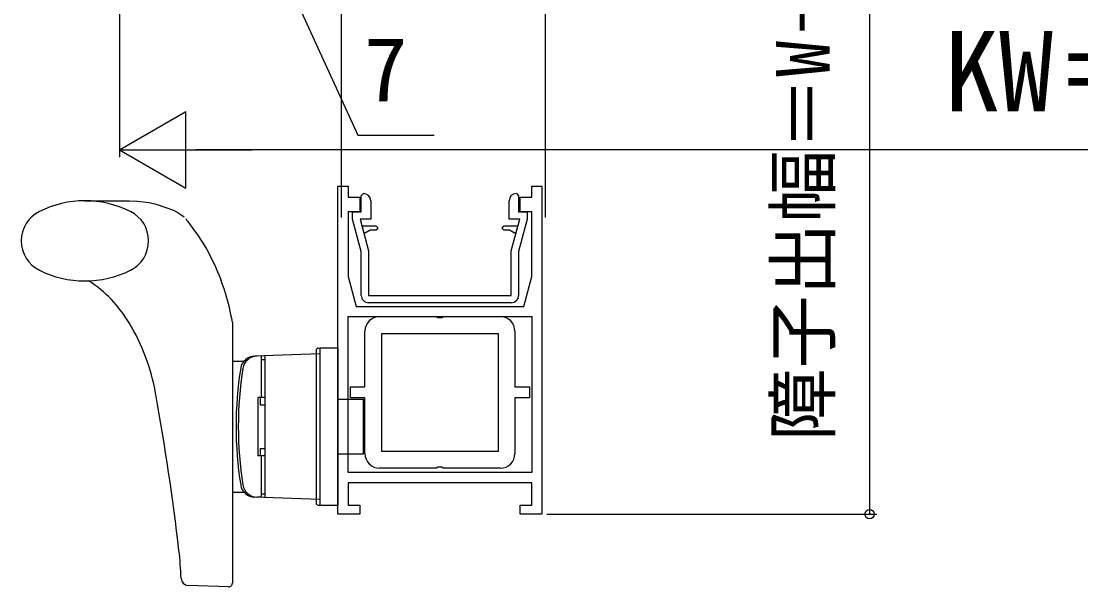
# Model space of a CAD drawing. Units: millimetres, scale not verified. Extents: x -525 to 525, y -782 to 777.
# Drawn here: x 27.5 to 173, y 1.5 to 79.2 of the extents above; entities that cross this region are included whole.
import ezdxf
from ezdxf.enums import TextEntityAlignment as Align

# ---------------------------------------------------------------- set-up
doc = ezdxf.new("R2010")
doc.units = ezdxf.units.MM
doc.header["$LTSCALE"] = 4
for name, color, linetype in [('0-2_YKK_11', 7, 'Continuous'), ('0-3_YKK_12', 2, 'Continuous'), ('0-4_YKK_13', 4, 'Continuous'), ('0-6_YKK_D', 6, 'Continuous')]:
    doc.layers.add(name, color=color, linetype=linetype)
doc.styles.add('ＭＳ ゴシック', font='')
doc.styles.get('ＭＳ ゴシック').set_extended_font_data('MS Gothic')

msp = doc.modelspace()

# ---------------------------------------------------------------- linework, layer by layer
at = {"layer": '0-2_YKK_11'}
msp.add_line((94.8, 40.504), (75.2, 40.504), dxfattribs=at)
for points in [[(71, 11.504), (71, 56.504), (72.4, 56.504), (72.4, 55.004), (74, 55.004), (74, 53.004), (72.4, 53.004), (72.4, 44.109), (73.5, 40.004), (96.5, 40.004), (97.6, 44.109), (97.6, 53.004), (96, 53.004), (96, 55.004), (97.6, 55.004), (97.6, 56.504), (99, 56.504), (99, 11.504), (96, 11.504), (96, 12.704), (97.6, 12.704), (97.6, 15.804), (81.24, 15.804), (72.4, 15.804), (72.4, 12.704), (74, 12.704), (74, 11.504)], [(76.25, 51.004), (74.303, 51.004), (74.571, 50.004), (75.437, 50.504), (76.25, 50.504), (76.5, 50.759)], [(95.696, 51.004), (93.75, 51.004), (93.5, 50.742), (93.75, 50.504), (94.562, 50.504), (95.428, 50.004)], [(72.4, 38.604), (97.6, 38.604), (97.6, 17.204), (81.121, 17.204), (72.4, 17.204)], [(93, 36.304), (93, 20.104), (77, 20.104), (77, 36.304)]]:
    msp.add_lwpolyline(points, close=True, dxfattribs=at)
for points in [[(74.2, 41.504), (74.2, 47.525), (73, 52.004), (73, 53.004), (74.2, 53.004), (74.2, 55.204), (74.5, 55.504)], [(95.5, 55.504), (95.8, 55.204), (95.8, 53.004), (97, 53.004), (97, 52.004), (95.8, 47.525), (95.8, 41.504)], [(75.5, 54.504), (75.5, 52.004), (74.035, 52.004), (75.2, 47.657), (75.2, 41.504), (94.8, 41.504), (94.8, 47.657), (95.964, 52.004), (94.5, 52.004), (94.5, 54.504)], [(76.7, 38.604), (84.541, 38.604), (84.725, 38.484), (85.275, 38.484), (85.458, 38.604), (93.3, 38.604)], [(74.7, 19.804), (74.7, 27.454), (72.7, 27.454), (72.7, 28.954), (74.7, 28.954), (74.7, 36.604)], [(95.3, 36.604), (95.3, 28.954), (97.3, 28.954), (97.3, 27.454), (95.3, 27.454), (95.3, 19.804)], [(93.3, 17.804), (85.458, 17.804), (85.275, 17.924), (84.725, 17.924), (84.541, 17.804), (76.7, 17.804)]]:
    msp.add_lwpolyline(points, dxfattribs=at)
for centre, radius, start, end in [((74.5, 54.504), 1, 0.00001, 89.99999), ((95.5, 54.504), 1, 89.99955, 179.99781), ((75.2, 41.504), 1, 180.00001, 270.00091), ((94.8, 41.504), 1, 270.00001, 359.99999), ((76.7, 36.604), 2, 90.00001, 179.99999), ((93.3, 36.604), 2, 0.00001, 89.99999), ((76.7, 19.804), 2, 180.00001, 269.99999), ((93.3, 19.804), 2, 270.00001, 359.99999)]:
    msp.add_arc(centre, radius, start, end, dxfattribs=at)
at = {"layer": '0-3_YKK_12'}
for p, q in [((71.5, 52.204), (71.5, 96.004)), ((99.5, 52.204), (99.5, 96.004))]:
    msp.add_line(p, q, dxfattribs=at)
at = {"layer": '0-4_YKK_13'}
for p, q in [((36.25, 54.504), (42.316, 54.504)), ((36.25, 43.504), (36.761, 43.504)), ((56.5, 37.866), (56.5, 2.021)), ((68.5, 33.504), (59.543, 33.191)), ((68, 33.985), (68, 13.022)), ((68.5, 33.504), (68.5, 13.504)), ((56.5, 32.504), (57.993, 32.504)), ((60.5, 33.202), (59.853, 33.179)), ((60.499, 32.704), (61, 32.704)), ((60.5, 27.504), (60.5, 33.202)), ((61, 13.766), (61, 33.242)), ((61, 27.504), (61, 32.704)), ((45.99, 27.893), (45.949, 28.105)), ((60.32, 27.504), (60.32, 26.504)), ((60.32, 26.504), (61, 26.504)), ((71, 27.254), (74.5, 27.254)), ((60.32, 20.504), (60.32, 19.504)), ((60.32, 20.504), (61, 20.504)), ((61, 19.504), (60, 19.504)), ((60.5, 13.806), (60.5, 19.504)), ((61, 14.303), (61, 19.504)), ((56.5, 14.504), (57.993, 14.504)), ((68.5, 13.504), (59.543, 13.816)), ((60.5, 13.806), (59.853, 13.828)), ((60.499, 14.303), (61, 14.303)), ((68.273, 12.723), (68.5, 12.704)), ((68.5, 12.704), (71, 12.704)), ((55.982, 1.522), (50.425, 1.716))]:
    msp.add_line(p, q, dxfattribs=at)
for points in [[(42.275, 54.504), (43.477, 54.463), (45.07, 54.255), (46.056, 54.029), (48.41, 53.198), (49.167, 52.811), (49.864, 52.286)], [(50.323, 51.712), (50.302, 51.749), (50.269, 51.802), (50.238, 51.857), (50.199, 51.916), (50.171, 51.965), (50.139, 52.011)], [(50.323, 51.712), (51.73, 49.814), (52.406, 48.781), (52.985, 47.807), (54.108, 45.652)], [(68.273, 34.284), (68.5, 34.304), (68.5, 12.704)], [(68.5, 34.304), (71, 34.304), (71, 12.704)], [(61, 27.504), (60, 27.504), (60, 19.504)], [(71, 19.754), (74.5, 19.754), (74.5, 27.254)]]:
    msp.add_lwpolyline(points, dxfattribs=at)
for centre, radius, start, end in [((36.25, 40.472), 14.031, 90, 116.48104), ((36.242, 40.472), 14.031, 63.51896, 90), ((32, 49.004), 4.5, 116.48104, 243.51896), ((40.492, 49.004), 4.5, 296.48104, 63.51896), ((24, 32.144), 33, 9.98655, 24.10382), ((36.25, 57.535), 14.031, 243.51896, 270), ((36.242, 57.535), 14.031, 270, 296.48104), ((27.57, 29.084), 17.1, 30.40967, 57.48757), ((18.38, 23.214), 28, 10.06111, 31.25004), ((68.3, 33.985), 0.3, 95, 179.99867), ((59.613, 31.192), 2, 92, 170.87872), ((59.923, 31.18), 2, 92, 170.89292), ((57.993, 32.754), 0.25, 270, 316.05064), ((107.5, 23.504), 50.5, 170.87872, 189.12128), ((107.812, 23.504), 50.5, 170.89292, 189.10708), ((-295.5, -33.696), 347, 6.65301, 10.22358), ((59.613, 15.815), 2, 189.12128, 268), ((59.923, 15.827), 2, 189.10708, 268), ((57.993, 14.254), 0.25, 43.94936, 90), ((68.3, 13.022), 0.3, 180.00133, 265), ((-0.5, 0.713), 50, 2.24995, 6.65301), ((50.46, 2.715), 1, 182.24995, 268), ((56, 2.021), 0.5, 268, 0)]:
    msp.add_arc(centre, radius, start, end, dxfattribs=at)
at = {"layer": '0-6_YKK_D'}
for p, q in [((41, 144.504), (41, 60.504)), ((144, 144.504), (144, 11.504)), ((41, 61.504), (50.093, 66.754)), ((50.093, 56.254), (50.093, 66.754)), ((41, 61.504), (50.093, 56.254)), ((41, 61.504), (59.186, 61.504)), ((294.5, 61.504), (51.5, 61.504)), ((99.7, 11.504), (145, 11.504))]:
    msp.add_line(p, q, dxfattribs=at)
msp.add_lwpolyline([(65.5, 81.504), (73.71, 63.504), (84.188, 63.504)], dxfattribs=at)
msp.add_circle((144, 11.504), 0.637, dxfattribs=at)

# ---------------------------------------------------------------- texts
at = {"layer": '0-6_YKK_D', "style": 'ＭＳ ゴシック'}
msp.add_text('障子出幅＝W－79', height=7.331, rotation=90, dxfattribs=at).set_placement((140.693, 21.498), align=Align.BOTTOM_LEFT)
for s, height, p in [('KW＝W', 11, (154.268, 63.504)), ('7', 8.798, (74.551, 65.504))]:
    msp.add_text(s, height=height, dxfattribs=at).set_placement(p, align=Align.BOTTOM_LEFT)

doc.saveas('drawing.dxf')
